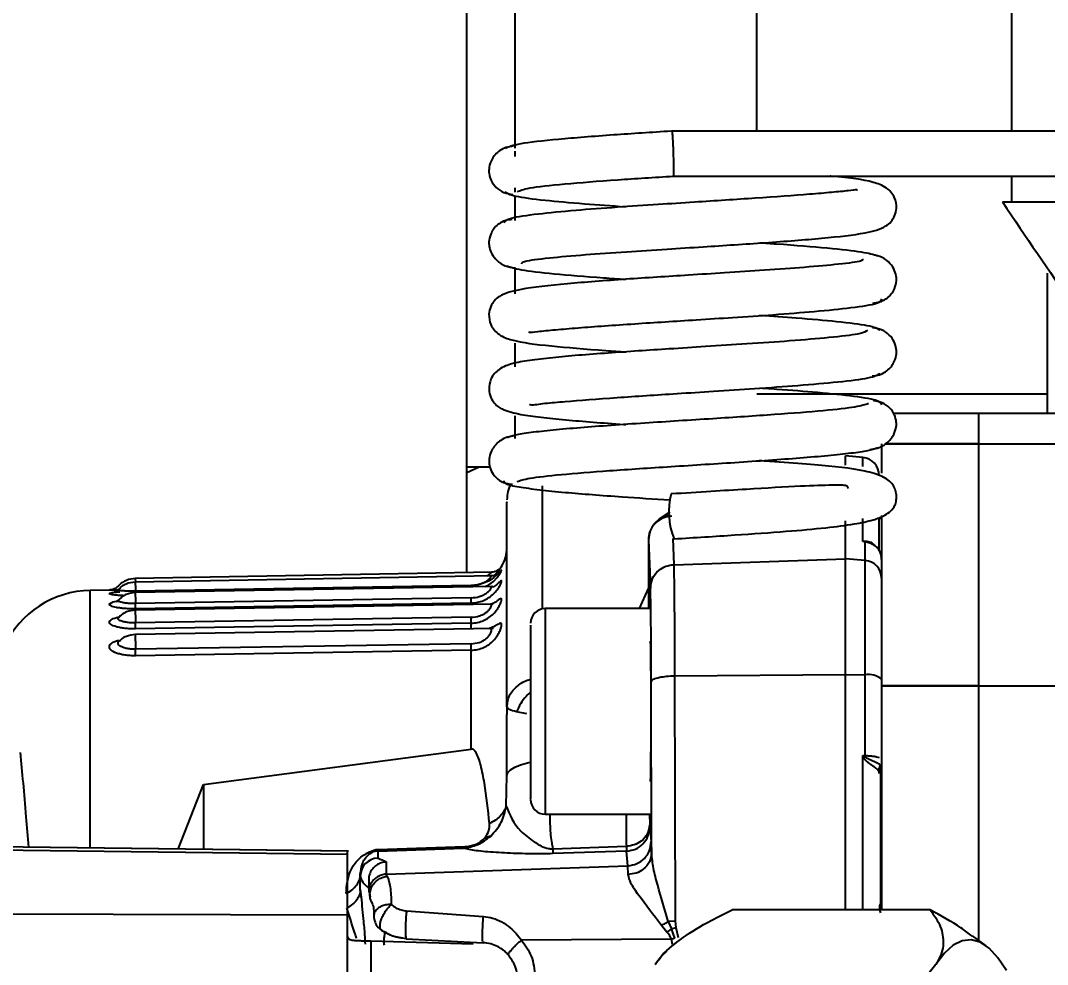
# Model space of a CAD drawing. Header units: millimetres. Extents: x 15 to 415, y 5 to 292.
# Drawn here: x 223.88 to 236.02, y 158.94 to 170.09 of the extents above; entities that cross this region are included whole.
import ezdxf

# ---------------------------------------------------------------- set-up
doc = ezdxf.new("R2010")
doc.units = ezdxf.units.MM
doc.styles.add('SLDTEXTSTYLE0', font='TXT', dxfattribs={"width": 0.75})
doc.dimstyles.new('SLDDIMSTYLE0', dxfattribs={"dimtxt": 3.5, "dimasz": 3.302, "dimexe": 0, "dimexo": 0.0625, "dimgap": 0.875, "dimtad": 1, "dimlfac": 3.5, "dimrnd": 1e-09, "dimzin": 12, "dimdsep": 46, "dimtxsty": 'SLDTEXTSTYLE0', "dimsah": 1, "dimcen": 0.09, "dimadec": 0, "dimazin": 3, "dimtfac": 1, "dimtofl": 0, "dimtmove": 0, "dimatfit": 3, "dimfxl": 0, "dimfrac": 2, "dimtolj": 1, "dimtzin": 12, "dimarcsym": 0})

# ---------------------------------------------------------------- blocks, each defined once
blk = doc.blocks.new('_D_7')
at = {"color": 7, "linetype": 'Continuous', "lineweight": 18}
for p, q in [((211.563, 172.946), (211.563, 106.82)), ((252.057, 125.011), (252.057, 106.82)), ((252.057, 107.82), (211.563, 107.82))]:
    blk.add_line(p, q, dxfattribs=at)
for points in [[(211.563, 107.82), (214.865, 107.312), (214.865, 108.328)], [(252.057, 107.82), (248.755, 108.328), (248.755, 107.312)]]:
    blk.add_solid(points, dxfattribs=at)
at = {"color": 7, "linetype": 'Continuous', "lineweight": 18, "insert": (225.917, 112.331), "char_height": 3.5, "attachment_point": 1, "style": 'SLDTEXTSTYLE0'}
blk.add_mtext('160', dxfattribs=at)

msp = doc.modelspace()

# ---------------------------------------------------------------- linework, layer by layer
at = {"color": 7, "linetype": 'Continuous', "lineweight": 25}
for p, q in [((232.5824, 168.7831), (232.5824, 175.3018)), ((229.1538, 163.5672), (229.1538, 174.2317)), ((229.7253, 168.5816), (229.7253, 174.2317)), ((229.7253, 168.5913), (229.7253, 174.2317)), ((235.5926, 170.8031), (235.5926, 168.7831)), ((239.4906, 168.7831), (231.5782, 168.7831)), ((229.7253, 168.4956), (229.7253, 168.5469)), ((229.7253, 168.4821), (229.7253, 168.5355)), ((231.595, 168.2516), (239.4905, 168.2516)), ((235.5926, 168.2516), (235.5926, 167.9459)), ((229.7253, 168.0613), (229.7253, 168.1132)), ((229.7253, 168.0602), (229.7253, 168.1055)), ((229.7253, 167.7492), (229.7253, 168.0063)), ((229.7253, 167.7264), (229.7253, 167.9997)), ((229.7253, 166.8882), (229.7253, 167.1734)), ((229.7253, 166.8611), (229.7253, 167.1623)), ((236.011, 167.1048), (236.011, 165.6762)), ((229.7253, 165.9978), (229.7253, 166.2766)), ((229.7253, 166.0132), (229.7253, 166.2683)), ((236.011, 165.6762), (232.5824, 165.6762)), ((236.011, 165.6762), (236.011, 165.4459)), ((235.1996, 165.4459), (234.1976, 165.4459)), ((237.3142, 165.4459), (234.1976, 165.4459)), ((235.1996, 165.4459), (235.1996, 165.0888)), ((229.7253, 165.1515), (229.7253, 165.4202)), ((229.7253, 165.1773), (229.7253, 165.4099)), ((234.0567, 165.0888), (234.0567, 164.7415)), ((235.1996, 165.0888), (234.0989, 165.0888)), ((234.0989, 165.0888), (238.4793, 165.0888)), ((235.1996, 165.0888), (235.1996, 162.2317)), ((233.8325, 164.9281), (233.6281, 164.9459)), ((233.6281, 164.8353), (233.6281, 164.9459)), ((229.1538, 164.8191), (229.4286, 164.8191)), ((229.1538, 164.7513), (229.2985, 164.8191)), ((231.5528, 164.2832), (231.4259, 164.1983)), ((234.0281, 163.83), (234.0281, 164.2201)), ((234.0567, 164.2434), (234.0567, 162.2317)), ((233.6281, 163.7307), (233.6281, 164.1781)), ((231.2999, 163.9544), (231.2999, 163.1434)), ((231.2999, 163.9544), (231.3238, 163.3844)), ((233.8325, 163.9338), (233.8466, 163.9383)), ((233.8609, 163.934), (233.8325, 163.9338)), ((233.8611, 163.9314), (233.8325, 163.9338)), ((233.8611, 163.9314), (233.8609, 163.934)), ((233.8611, 163.7109), (233.8611, 163.9314)), ((233.9322, 163.913), (233.8611, 163.9314)), ((231.5995, 163.6618), (233.6281, 163.7307)), ((233.6281, 162.3653), (233.6281, 163.7307)), ((233.8611, 163.7109), (233.6281, 163.7307)), ((233.8611, 162.3605), (233.8611, 163.7109)), ((229.4531, 163.5725), (225.2355, 163.4988)), ((229.4625, 163.5306), (225.2355, 163.457)), ((229.4629, 163.4047), (225.2355, 163.332)), ((229.2063, 163.4166), (225.237, 163.3476)), ((224.9289, 163.362), (224.7036, 163.3581)), ((229.2063, 163.2705), (225.237, 163.2023)), ((229.4651, 163.196), (225.2356, 163.1247)), ((229.207, 163.2086), (225.2378, 163.1403)), ((229.4356, 163.1953), (229.4358, 163.1955)), ((231.3207, 163.1434), (230.0797, 163.1434)), ((229.2063, 163.0404), (225.237, 162.9735)), ((229.4675, 162.906), (225.2358, 162.8366)), ((229.207, 162.9708), (225.2378, 162.9038)), ((225.0432, 162.7577), (225.0443, 162.7581)), ((229.207, 162.6512), (225.2378, 162.5861)), ((229.207, 161.4835), (229.207, 162.6512)), ((231.3373, 160.2576), (231.3334, 162.2811)), ((231.6092, 162.3486), (233.6281, 162.3653)), ((231.6092, 162.3486), (231.6144, 159.4498)), ((233.6281, 159.5837), (233.6281, 162.3653)), ((233.6281, 162.3653), (233.8611, 162.3605)), ((233.8611, 161.4067), (233.8611, 162.3605)), ((235.1996, 162.2317), (234.0567, 162.2317)), ((234.0567, 162.2317), (234.0567, 159.5837)), ((235.1996, 162.2317), (235.1996, 159.2271)), ((229.6281, 161.9868), (229.6281, 161.8917)), ((229.8622, 161.899), (229.7428, 161.9237)), ((229.6281, 161.1719), (229.6281, 161.8917)), ((226.04, 161.0668), (229.207, 161.4835)), ((233.8325, 161.4077), (233.8611, 161.4067)), ((233.8466, 161.3793), (233.8325, 161.4077)), ((233.8609, 161.3928), (233.8466, 161.3793)), ((233.8611, 161.4067), (233.8609, 161.3928)), ((234.0281, 161.1944), (234.0424, 161.2542)), ((234.0392, 161.2951), (234.0424, 161.2542)), ((234.0424, 161.2542), (234.0424, 159.6599)), ((225.743, 160.302), (226.04, 161.0668)), ((226.04, 161.0668), (226.04, 160.2982)), ((229.619, 160.8107), (229.6281, 161.1719)), ((230.0797, 160.7148), (231.3207, 160.7148)), ((231.3149, 160.5915), (231.3158, 160.5633)), ((231.3158, 160.5633), (231.3331, 160.3903)), ((227.7424, 160.276), (222.1644, 160.3484)), ((227.7548, 160.2759), (222.1645, 160.3485)), ((229.4361, 160.4566), (229.3676, 160.4357)), ((231.3331, 160.3903), (231.3373, 160.2576)), ((221.0061, 160.3242), (227.7424, 160.2419)), ((227.7424, 160.2419), (227.7424, 160.276)), ((227.9967, 160.2659), (228.054, 160.289)), ((228.0314, 160.2633), (228.054, 160.289)), ((228.1018, 160.2778), (229.113, 160.3144)), ((228.1027, 160.2991), (228.1018, 160.2778)), ((228.1018, 160.2778), (228.1018, 160.1953)), ((228.1027, 160.2991), (229.1307, 160.3318)), ((229.113, 160.3144), (229.1307, 160.3318)), ((230.1697, 160.3044), (231.0392, 160.3353)), ((230.1697, 160.3044), (230.1697, 160.249)), ((231.0401, 160.2788), (230.1697, 160.249)), ((231.0392, 160.3353), (231.0401, 160.2788)), ((231.0574, 160.1059), (231.0401, 160.2788)), ((228.2017, 160.1514), (228.2017, 160.0065)), ((228.2017, 160.0065), (231.0574, 160.1059)), ((231.0615, 160.0016), (231.0574, 160.1059)), ((227.895, 160.0047), (227.9023, 160.0404)), ((227.895, 160.0047), (227.895, 159.982)), ((227.895, 159.8236), (227.895, 159.982)), ((228.212, 159.9792), (228.2017, 160.0065)), ((227.9949, 159.9394), (227.9949, 159.7926)), ((227.895, 159.8236), (227.9038, 159.7344)), ((227.9037, 159.7354), (227.895, 159.8236)), ((227.9974, 159.8259), (228.0099, 159.7371)), ((234.0424, 159.6599), (234.0342, 159.6395)), ((227.7424, 159.5234), (219.8509, 159.54)), ((227.7424, 157.5174), (227.7424, 159.5234)), ((228.4403, 159.5717), (229.3497, 159.5062)), ((234.6297, 159.5837), (232.2895, 159.5837)), ((231.518, 159.3227), (231.4545, 159.4017)), ((231.6144, 159.4498), (231.5344, 159.4473)), ((231.5344, 159.4473), (231.5711, 159.3598)), ((231.5711, 159.3598), (231.6242, 159.3749)), ((231.6144, 159.4498), (231.6242, 159.3749)), ((228.2761, 159.2755), (228.1498, 159.3387)), ((228.4365, 159.2437), (229.346, 159.196)), ((231.5711, 159.3598), (231.518, 159.3227)), ((231.6136, 159.2486), (231.5711, 159.3598)), ((235.2927, 159.1585), (235.1321, 159.2768)), ((229.2305, 159.1802), (228.0207, 159.2129)), ((231.5727, 159.2375), (229.7991, 159.2273)), ((231.6764, 159.2326), (231.5758, 159.1585))]:
    msp.add_line(p, q, dxfattribs=at)
at = {"color": 8, "linetype": 'Continuous', "lineweight": 25}
for p, q in [((233.8325, 164.8199), (233.8325, 164.9281)), ((230.0492, 163.1407), (230.0492, 164.5921)), ((233.8325, 163.9338), (233.8325, 164.2087)), ((231.5867, 163.9711), (231.5995, 163.6618)), ((225.2355, 163.4988), (225.2362, 163.4571)), ((231.1964, 163.1434), (231.2999, 163.3816)), ((229.207, 163.1916), (229.207, 163.2086)), ((230.0797, 163.1434), (230.0797, 160.7148)), ((229.207, 162.9017), (229.207, 162.9708)), ((234.0567, 162.2317), (236.4853, 162.2317)), ((233.8325, 159.5837), (233.8325, 161.4077)), ((231.3133, 160.7148), (231.3149, 160.5915)), ((234.0424, 159.6599), (234.0567, 159.6074)), ((231.6242, 159.3749), (231.6517, 159.2573)), ((228.4365, 159.2437), (228.2761, 159.2755)), ((228.0207, 159.2129), (228.0207, 157.5174)), ((231.5865, 159.1754), (231.5727, 159.2375))]:
    msp.add_line(p, q, dxfattribs=at)
at = {"color": 7, "linetype": 'Continuous', "lineweight": 25, "flags": 128}
for points in [[(234.0583, 164.1931), (234.0436, 164.2228), (234.0425, 164.2256)], [(229.2063, 162.728), (227.2217, 162.6955), (225.237, 162.6629)], [(231.5758, 159.1585), (231.4825, 159.0729), (231.381, 158.9397)], [(235.5307, 158.8693), (235.4308, 159.0195), (235.3277, 159.1304), (235.2223, 159.201), (235.1156, 159.2307), (235.0087, 159.2191), (234.9026, 159.1663), (234.7984, 159.0729), (234.697, 158.9397)]]:
    msp.add_lwpolyline(points, dxfattribs=at)
at = {"color": 8, "linetype": 'Continuous', "lineweight": 25, "flags": 128}
for points in [[(229.3722, 163.4031), (229.4154, 163.4253), (229.4679, 163.4647), (229.5115, 163.5097), (229.5408, 163.5497), (229.5587, 163.5814), (229.5643, 163.5967), (229.5589, 163.5942), (229.5413, 163.5744), (229.5123, 163.5441), (229.4688, 163.507), (229.4162, 163.4728), (229.3509, 163.4432), (229.2818, 163.4243), (229.207, 163.4167), (229.207, 163.4167)], [(224.7036, 160.3155), (224.7036, 160.707), (224.7036, 161.3608), (224.7036, 161.9301), (224.7036, 162.4095), (224.7036, 162.7945), (224.7036, 163.0817), (224.7036, 163.2684), (224.7036, 163.3528), (224.7036, 163.3581)], [(229.6281, 161.1719), (229.6386, 161.2066), (229.6697, 161.2401), (229.7203, 161.271), (229.7885, 161.2983), (229.8718, 161.321), (229.9022, 161.3273)]]:
    msp.add_lwpolyline(points, dxfattribs=at)
at = {"color": 7, "linetype": 'Continuous', "lineweight": 25}
for centre, radius, start, end in [((233.8139, 164.7146), 0.2143, 360, 85), ((230.0567, 164.4282), 0.4286, 153.82953, 180), ((232.3828, 164.2827), 0.8409, 165.24229, 202.08731), ((229.1996, 163.8652), 0.4286, 328.33226, 360), ((233.846, 163.5007), 0.2107, 0.7409, 85.90286), ((224.7236, 162.2154), 1.1429, 91, 155.12442), ((230.0797, 162.9719), 0.1714, 90, 180), ((233.9036, 162.121), 0.2433, 50.99668, 100.06519), ((230.0797, 160.8862), 0.1714, 180, 270), ((228.1093, 160.0629), 0.215, 91.99036, 111.22452), ((228.1088, 159.9816), 0.2138, 91.88598, 179.89559)]:
    msp.add_arc(centre, radius, start, end, dxfattribs=at)
at = {"color": 8, "linetype": 'Continuous', "lineweight": 25}
for centre, radius, start, end in [((236.2448, 163.5593), 11.0098, 180.53231, 181.10202), ((233.056, 163.3578), 7.8205, 180.18916, 181.13971), ((232.3277, 163.1152), 7.0921, 179.9237, 181.14524), ((232.2194, 162.8012), 6.9837, 179.70968, 181.13461)]:
    msp.add_arc(centre, radius, start, end, dxfattribs=at)
at = {"color": 7, "linetype": 'Continuous', "lineweight": 25}
for points, knots in [([(231.5712, 168.7825), (231.3383, 168.7674), (230.8409, 168.7353), (230.2051, 168.6851), (229.7307, 168.632), (229.6516, 168.5959), (229.6119, 168.5778)], [0, 0, 0, 0, 0.2256802, 0.4819244, 0.7399552, 1, 1, 1, 1]), ([(231.5768, 168.7759), (231.5768, 168.7762), (231.5769, 168.778), (231.5771, 168.7793), (231.5772, 168.7804)], [0, 0, 0, 0, 0.1366759, 1, 1, 1, 1]), ([(231.5782, 168.7794), (231.5786, 168.7799), (231.5798, 168.7812), (231.5826, 168.75), (231.5861, 168.6928), (231.5898, 168.6151), (231.5931, 168.5264), (231.5957, 168.436), (231.5972, 168.3546), (231.5976, 168.2917), (231.5969, 168.2664), (231.5964, 168.2591), (231.5964, 168.2588)], [0, 0, 0, 0, 0.0673537, 0.1840079, 0.2986758, 0.413072, 0.5279142, 0.6437387, 0.7606526, 0.8781109, 0.9955504, 1, 1, 1, 1]), ([(229.7022, 168.6048), (229.6731, 168.6011), (229.6162, 168.5939), (229.5432, 168.5558), (229.4881, 168.5075), (229.4406, 168.4408), (229.4147, 168.3604), (229.4138, 168.2816), (229.4382, 168.1954), (229.4971, 168.1136), (229.588, 168.0508), (229.6617, 168.0409), (229.698, 168.036)], [0, 0, 0, 0, 0.0885233, 0.1727943, 0.2510138, 0.3225652, 0.4466877, 0.5536015, 0.6620119, 0.7748744, 0.8894095, 1, 1, 1, 1]), ([(229.7514, 168.0658), (229.7825, 168.0812), (229.8448, 168.1122), (230.2837, 168.1597), (230.8875, 168.2061), (231.3693, 168.237), (231.5948, 168.2514)], [0, 0, 0, 0, 0.2552119, 0.5123808, 0.7717872, 1, 1, 1, 1]), ([(229.8031, 167.2152), (229.8047, 167.2255), (229.8082, 167.248), (230.0966, 167.2845), (230.5232, 167.322), (231.0138, 167.3568), (231.4943, 167.3882), (232.0542, 167.4237), (232.7048, 167.4653), (233.3922, 167.5184), (233.854, 167.5711), (234.063, 167.6277), (234.1594, 167.6971), (234.2157, 167.7827), (234.2399, 167.8814), (234.2109, 168.0246), (234.1002, 168.1327), (233.8827, 168.2053), (233.7002, 168.2306), (233.4508, 168.2513), (233.4473, 168.2516)], [0, 0, 0, 0, 0.0675623, 0.1480844, 0.2213956, 0.2871893, 0.3452051, 0.3952142, 0.4823944, 0.574383, 0.6717363, 0.7444462, 0.7660847, 0.7799083, 0.7962325, 0.8174925, 0.8497373, 0.8935667, 0.9984981, 1, 1, 1, 1]), ([(231.5947, 168.2543), (231.5953, 168.2535), (231.5959, 168.2527), (231.5964, 168.2586), (231.5964, 168.2588)], [0, 0, 0, 0, 0.955852, 1, 1, 1, 1]), ([(233.7684, 168.0812), (233.7668, 168.0838), (233.7615, 168.0925), (233.6638, 168.0776), (233.4775, 168.0593), (233.1348, 168.0299), (232.5907, 167.9907), (231.9461, 167.9494), (231.3906, 167.9141), (230.9068, 167.8818), (230.4081, 167.8443), (229.96, 167.8008), (229.6286, 167.7519), (229.6041, 167.7162), (229.5917, 167.698)], [0, 0, 0, 0, 0.0240867, 0.0783922, 0.1419077, 0.2042653, 0.3236391, 0.4382599, 0.5056886, 0.5837905, 0.6727823, 0.7729714, 0.8846471, 1, 1, 1, 1]), ([(229.6021, 168.0689), (229.6268, 168.0508), (229.6738, 168.0163), (230.0414, 167.9686), (230.5011, 167.9269), (230.8632, 167.9013), (231.0301, 167.8895)], [0, 0, 0, 0, 0.2926896, 0.5578645, 0.7962004, 1, 1, 1, 1]), ([(235.4852, 167.9459), (235.7588, 167.5399), (236.2887, 166.7536), (236.911, 165.9276), (237.2625, 165.5132), (237.3174, 165.4485)], [0, 0, 0, 0, 0.4739847, 0.9179015, 1, 1, 1, 1]), ([(235.4852, 167.9459), (235.5034, 167.9459), (235.5396, 167.9459), (235.8283, 167.9459), (236.2772, 167.9459), (236.8859, 167.9459), (237.6264, 167.9459), (238.4721, 167.9459), (239.2771, 167.9459), (239.7974, 167.9459), (240.0003, 167.9459)], [0, 0, 0, 0, 0.1309099, 0.2618139, 0.3927254, 0.5236333, 0.654542, 0.7854502, 0.9163584, 1, 1, 1, 1]), ([(229.687, 167.7394), (229.659, 167.736), (229.6044, 167.7295), (229.5342, 167.6922), (229.4814, 167.6445), (229.4363, 167.5779), (229.4128, 167.4961), (229.4156, 167.4173), (229.4437, 167.3311), (229.5077, 167.2486), (229.6059, 167.1847), (229.6848, 167.1736), (229.7242, 167.168)], [0, 0, 0, 0, 0.07952225, 0.15526641, 0.22560289, 0.29016572, 0.40414609, 0.5080057, 0.62032495, 0.74262837, 0.87113967, 1, 1, 1, 1]), ([(234.0083, 167.3075), (233.9595, 167.3226), (233.8598, 167.3534), (233.4294, 167.4002), (232.9898, 167.4362), (232.6816, 167.4565), (232.6154, 167.4609)], [0, 0, 0, 0, 0.2921306, 0.5966402, 0.9132624, 1, 1, 1, 1]), ([(233.8264, 167.2727), (233.8306, 167.2645), (233.8406, 167.245), (233.5818, 167.2117), (233.1769, 167.1754), (232.6993, 167.1411), (232.2254, 167.11), (231.6668, 167.0745), (231.0061, 167.0326), (230.2921, 166.9784), (229.8021, 166.9241), (229.5839, 166.8647), (229.487, 166.7955), (229.4305, 166.7086), (229.4072, 166.6096), (229.4354, 166.4709), (229.5466, 166.3607), (229.7518, 166.2894), (230.0996, 166.2494), (230.615, 166.2031), (230.9535, 166.1808), (231.0325, 166.1756)], [0, 0, 0, 0, 0.0526654, 0.124524, 0.1900554, 0.2489671, 0.3009677, 0.3458555, 0.4243925, 0.5085569, 0.599041, 0.6668864, 0.6868106, 0.6991107, 0.7137422, 0.73297, 0.7613887, 0.7992042, 0.8898473, 0.9743172, 1, 1, 1, 1]), ([(233.9515, 166.7517), (233.9799, 166.7546), (234.0353, 166.7605), (234.1069, 166.797), (234.1611, 166.8443), (234.2083, 166.9109), (234.2335, 166.9931), (234.2318, 167.0714), (234.2045, 167.1587), (234.1401, 167.243), (234.0401, 167.3093), (233.9588, 167.3221), (233.9182, 167.3285)], [0, 0, 0, 0, 0.0768776, 0.1504813, 0.2193483, 0.2831831, 0.3978346, 0.5042409, 0.6185526, 0.741931, 0.8708578, 1, 1, 1, 1]), ([(229.6303, 167.1909), (229.6719, 167.1758), (229.7569, 167.1448), (230.1683, 167.098), (230.6157, 167.0604), (230.9442, 167.0386), (231.032, 167.0328)], [0, 0, 0, 0, 0.2840572, 0.580088, 0.8878404, 1, 1, 1, 1]), ([(229.8828, 166.415), (229.8844, 166.4122), (229.8898, 166.4028), (229.9908, 166.4178), (230.1874, 166.4363), (230.5455, 166.4665), (231.1094, 166.5064), (231.7646, 166.5482), (232.3209, 166.5836), (232.8018, 166.6162), (233.2947, 166.6543), (233.7315, 166.699), (234.0441, 166.7488), (234.0551, 166.7854), (234.0605, 166.8035)], [0, 0, 0, 0, 0.0237352, 0.0794018, 0.1449966, 0.2091047, 0.3305538, 0.4452904, 0.5124521, 0.5903107, 0.6791641, 0.7793232, 0.8911634, 1, 1, 1, 1]), ([(234.0405, 166.4308), (234.0078, 166.4486), (233.9455, 166.4826), (233.5611, 166.5298), (233.1074, 166.5697), (232.7626, 166.5937), (232.6144, 166.604)], [0, 0, 0, 0, 0.299665, 0.5713858, 0.8157981, 1, 1, 1, 1]), ([(233.8906, 166.4302), (233.8696, 166.4155), (233.8292, 166.387), (233.4704, 166.3448), (233.0031, 166.3056), (232.4901, 166.2701), (231.9993, 166.2385), (231.5635, 166.2109), (231.1759, 166.1857), (230.6874, 166.1522), (230.2372, 166.1161), (229.8827, 166.0727), (229.6969, 166.042), (229.5463, 165.9892), (229.4358, 165.8808), (229.4073, 165.7387), (229.4315, 165.6396), (229.5037, 165.5309), (229.5987, 165.4853), (229.7711, 165.4363), (230.0178, 165.4037), (230.4039, 165.3634), (230.7622, 165.3359), (231.0264, 165.3182), (231.0348, 165.3177)], [0, 0, 0, 0, 0.0777414, 0.150144, 0.2158702, 0.2747566, 0.3266069, 0.371293, 0.4101693, 0.4499022, 0.5345221, 0.5799797, 0.6265189, 0.6648555, 0.6933398, 0.7123582, 0.726956, 0.7393173, 0.77204, 0.8251215, 0.870014, 0.9141601, 0.9972702, 1, 1, 1, 1]), ([(233.9456, 165.8913), (233.9744, 165.8944), (234.0305, 165.9005), (234.1031, 165.9371), (234.1582, 165.9844), (234.2058, 166.0502), (234.2324, 166.1304), (234.2337, 166.2092), (234.21, 166.2957), (234.1516, 166.3785), (234.0605, 166.443), (233.9861, 166.4543), (233.9494, 166.4599)], [0, 0, 0, 0, 0.0864855, 0.1688224, 0.2452265, 0.3151257, 0.4366806, 0.5425683, 0.6518226, 0.7670202, 0.8850252, 1, 1, 1, 1]), ([(229.8958, 165.5586), (229.899, 165.5544), (229.9086, 165.5421), (230.0727, 165.5699), (230.3723, 165.5939), (230.8974, 165.6354), (231.5346, 165.6764), (232.0925, 165.7118), (232.5843, 165.7438), (233.1001, 165.7805), (233.5766, 165.8224), (233.9541, 165.8697), (234.0105, 165.9036), (234.0401, 165.9214)], [0, 0, 0, 0, 0.0352535, 0.102757, 0.1689091, 0.2945486, 0.4135885, 0.4832648, 0.5639047, 0.6556947, 0.7588175, 0.8734982, 1, 1, 1, 1]), ([(234.0594, 165.55), (234.0512, 165.5681), (234.0348, 165.6044), (233.7176, 165.6539), (233.2738, 165.6981), (232.8897, 165.7282), (232.6611, 165.7436), (232.6152, 165.7467)], [0, 0, 0, 0, 0.2558095, 0.5131805, 0.7438562, 0.9485772, 1, 1, 1, 1]), ([(233.901, 165.5644), (233.861, 165.5508), (233.7788, 165.5229), (233.3844, 165.4795), (232.8011, 165.4334), (232.0537, 165.3846), (231.2326, 165.333), (230.5889, 165.2879), (230.1615, 165.2506), (229.8992, 165.2215), (229.7065, 165.1916), (229.6568, 165.1714), (229.6316, 165.1612)], [0, 0, 0, 0, 0.10432612, 0.21431467, 0.33009062, 0.45172622, 0.57929521, 0.7128716, 0.78230791, 0.85330249, 0.92586816, 1, 1, 1, 1]), ([(233.9155, 165.0228), (233.9465, 165.0264), (234.0071, 165.0334), (234.1075, 165.082), (234.1901, 165.1661), (234.2283, 165.2669), (234.234, 165.345), (234.2133, 165.4323), (234.1571, 165.5159), (234.0687, 165.5805), (233.9956, 165.5914), (233.96, 165.5966)], [0, 0, 0, 0, 0.0923304, 0.1804676, 0.3375261, 0.4690419, 0.5804609, 0.6878379, 0.7948995, 0.9003681, 1, 1, 1, 1]), ([(229.7214, 165.1833), (229.6909, 165.1793), (229.6312, 165.1715), (229.533, 165.1218), (229.4532, 165.0367), (229.4177, 164.9355), (229.414, 164.8574), (229.4366, 164.7705), (229.4942, 164.6881), (229.5837, 164.6251), (229.6569, 164.6155), (229.6926, 164.6108)], [0, 0, 0, 0, 0.0917737, 0.1793095, 0.3350224, 0.4652505, 0.5758043, 0.6833085, 0.791379, 0.8984505, 1, 1, 1, 1]), ([(229.7484, 164.6432), (229.7862, 164.6566), (229.8639, 164.6842), (230.2514, 164.7274), (230.8301, 164.7734), (231.5749, 164.8221), (232.3954, 164.8736), (233.0416, 164.9186), (233.4707, 164.9557), (233.7364, 164.9847), (233.9313, 165.0144), (233.9836, 165.0345), (234.01, 165.0446)], [0, 0, 0, 0, 0.1042663, 0.2142508, 0.3300594, 0.4517244, 0.5793189, 0.7129336, 0.7823654, 0.8533515, 0.9258946, 1, 1, 1, 1]), ([(231.6036, 163.9665), (231.8456, 163.9818), (232.3045, 164.0109), (232.9201, 164.0535), (233.3918, 164.095), (233.7262, 164.1381), (233.95, 164.1856), (234.1137, 164.2457), (234.2, 164.3226), (234.2305, 164.4098), (234.2334, 164.4894), (234.2173, 164.5561), (234.1696, 164.6411), (234.067, 164.7093), (233.7943, 164.793), (233.3777, 164.833), (232.9327, 164.8684), (232.69, 164.8846), (232.6094, 164.8899)], [0, 0, 0, 0, 0.1103813, 0.2092319, 0.2964359, 0.3719956, 0.4356907, 0.4870565, 0.553822, 0.5736461, 0.5859682, 0.6004894, 0.6210916, 0.680212, 0.7474945, 0.8843197, 0.9615898, 1, 1, 1, 1]), ([(229.5892, 164.654), (229.5907, 164.642), (229.5939, 164.617), (229.7515, 164.5813), (229.996, 164.5473), (230.3858, 164.5081), (230.9122, 164.4679), (231.3644, 164.4387), (231.5545, 164.4264)], [0, 0, 0, 0, 0.146973, 0.3046149, 0.4512653, 0.587115, 0.8263818, 1, 1, 1, 1]), ([(233.6657, 164.5619), (233.6607, 164.5725), (233.6444, 164.607), (233.4637, 164.5998), (233.0935, 164.5903), (232.5671, 164.558), (232.0298, 164.526), (231.727, 164.5068), (231.5696, 164.4969)], [0, 0, 0, 0, 0.0709267, 0.2313057, 0.4378451, 0.6930109, 0.8403809, 1, 1, 1, 1]), ([(229.6281, 161.9868), (229.6281, 162.2994), (229.6281, 162.9338), (229.6281, 163.647), (229.6281, 164.15), (229.6281, 164.4113), (229.6281, 164.4014), (229.6281, 164.3977)], [0, 0, 0, 0, 0.2100075, 0.4263028, 0.6470028, 0.869973, 1, 1, 1, 1]), ([(231.5757, 164.2357), (231.5393, 164.2303), (231.4665, 164.2196), (231.3758, 164.1541), (231.3124, 164.0625), (231.3041, 163.9904), (231.2999, 163.9544)], [0, 0, 0, 0, 0.2499931, 0.5, 0.7500069, 1, 1, 1, 1]), ([(231.4376, 164.2062), (231.4164, 164.19), (231.3829, 164.1644), (231.3432, 164.1118), (231.3091, 164.0462), (231.3035, 163.9896), (231.3002, 163.9563)], [0, 0, 0, 0, 0.279663, 0.4408045, 0.6708103, 1, 1, 1, 1]), ([(233.8466, 163.9383), (233.8492, 163.9374), (233.854, 163.9357), (233.8587, 163.9346), (233.8609, 163.934)], [0, 0, 0, 0, 0.5599892, 1, 1, 1, 1]), ([(233.8609, 163.934), (233.8647, 163.9341), (233.8737, 163.9342), (233.8951, 163.9312), (233.9118, 163.9254), (233.9226, 163.9216)], [0, 0, 0, 0, 0.2087228, 0.4877362, 1, 1, 1, 1]), ([(233.8969, 163.9358), (233.9174, 163.9298), (233.9419, 163.9226), (233.9599, 163.9023), (233.9628, 163.899)], [0, 0, 0, 0, 0.8339907, 1, 1, 1, 1]), ([(233.9226, 163.9216), (233.936, 163.9148), (233.9632, 163.9009), (233.99, 163.879), (233.9992, 163.8633), (234.0004, 163.8612)], [0, 0, 0, 0, 0.4588624, 0.9301436, 1, 1, 1, 1]), ([(229.5643, 163.6401), (229.5573, 163.6305), (229.5433, 163.6111), (229.5141, 163.5899), (229.4809, 163.5755), (229.4571, 163.5734), (229.4452, 163.5723)], [0, 0, 0, 0, 0.2499994, 0.5, 0.7500006, 1, 1, 1, 1]), ([(231.3238, 163.3844), (231.329, 163.4242), (231.3395, 163.5037), (231.4128, 163.5937), (231.5034, 163.6491), (231.5675, 163.6576), (231.5995, 163.6618)], [0, 0, 0, 0, 0.2796254, 0.55928, 0.7796395, 1, 1, 1, 1]), ([(231.5995, 163.6618), (231.6008, 163.6018), (231.6032, 163.4866), (231.6061, 163.1477), (231.6081, 162.7647), (231.6088, 162.4825), (231.6092, 162.3486)], [0, 0, 0, 0, 0.28465495, 0.54623837, 0.78470136, 1, 1, 1, 1]), ([(225.2355, 163.4988), (225.1994, 163.4942), (225.1459, 163.4873), (225.0775, 163.4514), (225.0492, 163.4227), (225.0332, 163.4065)], [0, 0, 0, 0, 0.47356762, 0.70226876, 1, 1, 1, 1]), ([(229.4706, 163.5267), (229.4707, 163.5268), (229.4721, 163.5299), (229.4642, 163.5304), (229.4507, 163.5303), (229.4442, 163.5302)], [0, 0, 0, 0, 0.01093184, 0.52015992, 1, 1, 1, 1]), ([(225.0316, 163.4081), (225.0246, 163.4014), (225.0108, 163.388), (224.9853, 163.3737), (224.9578, 163.3642), (224.9386, 163.3627), (224.9289, 163.362)], [0, 0, 0, 0, 0.2499992, 0.4999986, 0.7499991, 1, 1, 1, 1]), ([(225.2357, 163.4571), (225.1982, 163.452), (225.1422, 163.4445), (225.0742, 163.4075), (225.0479, 163.3791), (225.0343, 163.3643)], [0, 0, 0, 0, 0.4930731, 0.7371415, 1, 1, 1, 1]), ([(231.3334, 162.2811), (231.333, 162.4115), (231.3323, 162.6724), (231.3301, 162.9991), (231.3272, 163.2559), (231.3249, 163.3416), (231.3238, 163.3844)], [0, 0, 0, 0, 0.25000016, 0.50000064, 0.75000462, 1, 1, 1, 1]), ([(225.0323, 163.3671), (225.025, 163.3601), (225.0127, 163.3484), (224.9953, 163.3387), (224.9862, 163.3348), (224.9826, 163.3335), (224.9829, 163.3335), (224.9831, 163.3335)], [0, 0, 0, 0, 0.3336726, 0.5635786, 0.7205415, 0.8949479, 1, 1, 1, 1]), ([(225.2359, 163.332), (225.1994, 163.3272), (225.1434, 163.3198), (225.0758, 163.2839), (225.0497, 163.2553), (225.0368, 163.2413)], [0, 0, 0, 0, 0.4862443, 0.7480711, 1, 1, 1, 1]), ([(229.207, 163.2086), (229.207, 163.211), (229.207, 163.2158), (229.2068, 163.2298), (229.2066, 163.2477), (229.2064, 163.2629), (229.2063, 163.2705)], [0, 0, 0, 0, 0.2499999, 0.5, 0.7500001, 1, 1, 1, 1]), ([(225.0344, 163.2442), (225.0263, 163.2371), (225.015, 163.2271), (225.0078, 163.2236), (225.0079, 163.2235), (225.0079, 163.2235)], [0, 0, 0, 0, 0.6413084, 0.8952619, 1, 1, 1, 1]), ([(225.2378, 163.1403), (225.2378, 163.1427), (225.2378, 163.1476), (225.2376, 163.1615), (225.2374, 163.1795), (225.2372, 163.1947), (225.237, 163.2023)], [0, 0, 0, 0, 0.2499998, 0.4999999, 0.7500001, 1, 1, 1, 1]), ([(225.0381, 163.0407), (225.0334, 163.0366), (225.0272, 163.0313), (225.0285, 163.0317), (225.0289, 163.0319)], [0, 0, 0, 0, 0.7518735, 1, 1, 1, 1]), ([(225.237, 162.9735), (225.2176, 162.9736), (225.1783, 162.9739), (225.1252, 162.9802), (225.0808, 162.9902), (225.0496, 163.0026), (225.0326, 163.0164), (225.0297, 163.0287), (225.0347, 163.0375), (225.0439, 163.0464), (225.0556, 163.0519), (225.0645, 163.056)], [0, 0, 0, 0, 0.1307956, 0.2645631, 0.3886935, 0.5222454, 0.6425616, 0.7585883, 0.8358657, 0.8763094, 1, 1, 1, 1]), ([(225.236, 163.1247), (225.2006, 163.12), (225.144, 163.1126), (225.0772, 163.078), (225.0518, 163.0497), (225.0407, 163.0373)], [0, 0, 0, 0, 0.4834658, 0.7742471, 1, 1, 1, 1]), ([(229.207, 162.9708), (229.207, 162.974), (229.207, 162.9804), (229.2068, 162.9964), (229.2066, 163.0162), (229.2064, 163.0323), (229.2063, 163.0404)], [0, 0, 0, 0, 0.2499999, 0.5, 0.7500001, 1, 1, 1, 1]), ([(225.2378, 162.9038), (225.2378, 162.907), (225.2378, 162.9134), (225.2376, 162.9295), (225.2374, 162.9493), (225.2372, 162.9654), (225.237, 162.9735)], [0, 0, 0, 0, 0.2499998, 0.4999999, 0.7500001, 1, 1, 1, 1]), ([(229.9083, 162.9486), (229.9083, 162.9074), (229.9083, 162.8439), (229.9083, 162.6657), (229.9083, 162.499), (229.9083, 162.3072), (229.9083, 162.0433), (229.9083, 161.7043), (229.9083, 161.3922), (229.9083, 161.1815), (229.9083, 161.0461), (229.9083, 160.9517), (229.9083, 160.8891), (229.9083, 160.8997), (229.9083, 160.9044)], [0, 0, 0, 0, 0.1283812, 0.1974911, 0.2680675, 0.338644, 0.4077538, 0.536135, 0.6645163, 0.7336261, 0.8042026, 0.874779, 0.9438889, 1, 1, 1, 1]), ([(225.237, 162.6629), (225.2176, 162.6632), (225.1782, 162.6638), (225.1252, 162.6722), (225.0809, 162.6854), (225.0509, 162.7011), (225.0332, 162.7193), (225.0294, 162.7353), (225.0347, 162.7478), (225.044, 162.7596), (225.0556, 162.7668), (225.0645, 162.7723)], [0, 0, 0, 0, 0.1309125, 0.2645655, 0.3887236, 0.5223196, 0.626888, 0.7586228, 0.8365233, 0.8764914, 1, 1, 1, 1]), ([(225.2361, 162.8366), (225.2005, 162.8317), (225.1407, 162.8236), (225.0758, 162.79), (225.0534, 162.7635), (225.0468, 162.7556)], [0, 0, 0, 0, 0.5086083, 0.8550989, 1, 1, 1, 1]), ([(225.2378, 162.5861), (225.2378, 162.5901), (225.2378, 162.598), (225.2376, 162.616), (225.2374, 162.6375), (225.2372, 162.6544), (225.237, 162.6629)], [0, 0, 0, 0, 0.2499999, 0.5, 0.7500001, 1, 1, 1, 1]), ([(229.207, 162.6512), (229.207, 162.6552), (229.207, 162.6631), (229.2068, 162.6811), (229.2066, 162.7026), (229.2064, 162.7195), (229.2063, 162.728)], [0, 0, 0, 0, 0.2499999, 0.5, 0.7500001, 1, 1, 1, 1]), ([(231.3207, 162.7565), (231.3216, 162.744), (231.3235, 162.7191), (231.3259, 162.5276), (231.3275, 162.254), (231.3281, 161.9288), (231.3275, 161.6036), (231.3259, 161.3302), (231.3235, 161.139), (231.3216, 161.1141), (231.3207, 161.1017)], [0, 0, 0, 0, 0.1251787, 0.2501626, 0.3751351, 0.500097, 0.6250799, 0.7500571, 0.8750188, 1, 1, 1, 1]), ([(231.3334, 162.2811), (231.3389, 162.2908), (231.3498, 162.31), (231.4231, 162.3319), (231.5134, 162.3454), (231.5772, 162.3476), (231.6092, 162.3486)], [0, 0, 0, 0, 0.2796287, 0.5592859, 0.7796425, 1, 1, 1, 1]), ([(229.7428, 161.9237), (229.7096, 161.9326), (229.6434, 161.9503), (229.6332, 161.9747), (229.6281, 161.9868)], [0, 0, 0, 0, 0.5001534, 1, 1, 1, 1]), ([(223.9769, 160.325), (223.9669, 160.4465), (223.9314, 160.8815), (223.9009, 161.2073), (223.879, 161.4421)], [0, 0, 0, 0, 0.279415, 1, 1, 1, 1]), ([(229.4209, 160.6035), (229.404, 160.7657), (229.3789, 161.0065), (229.3248, 161.2763), (229.2861, 161.4057), (229.2474, 161.4664), (229.229, 161.479), (229.2219, 161.4822), (229.2156, 161.4836), (229.2106, 161.4838), (229.2082, 161.4836), (229.207, 161.4835)], [0, 0, 0, 0, 0.5060927, 0.7516457, 0.9310689, 0.9769797, 0.9843482, 0.9903514, 0.9953566, 0.9976795, 1, 1, 1, 1]), ([(233.8609, 161.3928), (233.8561, 161.3953), (233.8467, 161.4003), (233.8373, 161.4052), (233.8325, 161.4077)], [0, 0, 0, 0, 0.5000152, 1, 1, 1, 1]), ([(234.0249, 161.2215), (234.0179, 161.2301), (234.0042, 161.2471), (233.9554, 161.2815), (233.906, 161.316), (233.8666, 161.3484), (233.8527, 161.3698), (233.8466, 161.3793)], [0, 0, 0, 0, 0.2533658, 0.498677, 0.7475271, 0.8874379, 1, 1, 1, 1]), ([(233.8609, 161.3928), (233.8663, 161.3884), (233.8893, 161.3703), (233.9306, 161.3555), (233.973, 161.3371), (233.9924, 161.3275), (234.0026, 161.3224)], [0, 0, 0, 0, 0.1156676, 0.4856095, 0.7301742, 1, 1, 1, 1]), ([(234.0026, 161.3224), (234.0111, 161.3175), (234.0281, 161.3076), (234.0355, 161.2993), (234.0392, 161.2951)], [0, 0, 0, 0, 0.5007562, 1, 1, 1, 1]), ([(234.0249, 161.2215), (234.0258, 161.2355), (234.0273, 161.2605), (234.0356, 161.2846), (234.0392, 161.2951)], [0, 0, 0, 0, 0.5598391, 1, 1, 1, 1]), ([(234.0281, 161.1944), (234.0281, 161.2007), (234.0279, 161.2126), (234.0259, 161.2186), (234.0249, 161.2215)], [0, 0, 0, 0, 0.5326297, 1, 1, 1, 1]), ([(229.4361, 160.4566), (229.4828, 160.508), (229.5747, 160.6094), (229.6044, 160.7443), (229.619, 160.8107)], [0, 0, 0, 0, 0.5075326, 1, 1, 1, 1]), ([(229.619, 160.8107), (229.6608, 160.7088), (229.7231, 160.5568), (229.9318, 160.3978), (230.0403, 160.3283), (230.1256, 160.3082), (230.1502, 160.305), (230.1633, 160.3046), (230.1697, 160.3044)], [0, 0, 0, 0, 0.5099469, 0.7605845, 0.9434413, 0.9723836, 0.986369, 1, 1, 1, 1]), ([(229.3676, 160.4357), (229.3863, 160.4636), (229.4226, 160.518), (229.4215, 160.5755), (229.4209, 160.6035)], [0, 0, 0, 0, 0.5125269, 1, 1, 1, 1]), ([(231.3149, 160.5915), (231.3096, 160.5548), (231.2991, 160.4814), (231.2257, 160.3984), (231.1352, 160.3472), (231.0712, 160.3393), (231.0392, 160.3353)], [0, 0, 0, 0, 0.2796264, 0.5592816, 0.7796403, 1, 1, 1, 1]), ([(229.113, 160.3144), (229.1708, 160.3239), (229.2874, 160.343), (229.3863, 160.4185), (229.4361, 160.4566)], [0, 0, 0, 0, 0.4958655, 1, 1, 1, 1]), ([(229.1307, 160.3318), (229.1518, 160.3336), (229.1946, 160.3372), (229.2588, 160.3579), (229.3211, 160.3897), (229.352, 160.4203), (229.3676, 160.4357)], [0, 0, 0, 0, 0.2164795, 0.4395403, 0.7168539, 1, 1, 1, 1]), ([(227.7272, 159.7768), (227.7345, 159.8732), (227.7453, 160.0165), (227.8494, 160.1613), (227.9265, 160.2294), (227.974, 160.2541), (227.9967, 160.2659)], [0, 0, 0, 0, 0.5184619, 0.7708306, 0.8903804, 1, 1, 1, 1]), ([(228.0314, 160.2633), (228.0253, 160.2627), (228.0144, 160.2616), (228.0021, 160.2646), (227.9967, 160.2659)], [0, 0, 0, 0, 0.5599506, 1, 1, 1, 1]), ([(228.054, 160.289), (228.062, 160.2918), (228.0774, 160.2971), (228.0944, 160.2985), (228.1027, 160.2991)], [0, 0, 0, 0, 0.5159579, 1, 1, 1, 1]), ([(230.1697, 160.249), (230.1284, 160.248), (229.986, 160.2443), (229.7494, 160.249), (229.4836, 160.2613), (229.244, 160.2829), (229.1577, 160.3036), (229.113, 160.3144)], [0, 0, 0, 0, 0.0746091, 0.2572281, 0.4857368, 0.7334373, 1, 1, 1, 1]), ([(231.3373, 160.2576), (231.332, 160.2209), (231.3214, 160.1476), (231.248, 160.0646), (231.1575, 160.0135), (231.0935, 160.0056), (231.0615, 160.0016)], [0, 0, 0, 0, 0.2796264, 0.5592816, 0.7796403, 1, 1, 1, 1]), ([(231.5344, 159.4473), (231.4913, 159.5921), (231.4267, 159.8092), (231.3545, 160.0789), (231.343, 160.1981), (231.3373, 160.2576)], [0, 0, 0, 0, 0.5011975, 0.7513028, 1, 1, 1, 1]), ([(228.1018, 160.1953), (228.1197, 160.1881), (228.1555, 160.1736), (228.1863, 160.1588), (228.2017, 160.1514)], [0, 0, 0, 0, 0.4992618, 1, 1, 1, 1]), ([(227.8836, 159.9391), (227.8837, 159.9392), (227.8948, 159.9599), (227.8949, 159.9824), (227.895, 160.0047)], [0, 0, 0, 0, 0.0058261, 1, 1, 1, 1]), ([(228.212, 159.9792), (228.2258, 159.9451), (228.2534, 159.8772), (228.2585, 159.7251), (228.2611, 159.6493)], [0, 0, 0, 0, 0.501245, 1, 1, 1, 1]), ([(231.4545, 159.4017), (231.3598, 159.5237), (231.2195, 159.7045), (231.0859, 159.8985), (231.0691, 159.9695), (231.0615, 160.0016)], [0, 0, 0, 0, 0.5318613, 0.7882053, 1, 1, 1, 1]), ([(227.895, 159.8236), (227.8949, 159.8026), (227.8948, 159.7813), (227.8844, 159.7617), (227.8843, 159.7615)], [0, 0, 0, 0, 0.9941696, 1, 1, 1, 1]), ([(228.026, 159.6807), (228.0351, 159.6635), (228.0533, 159.6293), (228.054, 159.5565), (228.0543, 159.5203)], [0, 0, 0, 0, 0.5026002, 1, 1, 1, 1]), ([(228.2611, 159.6493), (228.2392, 159.6479), (228.1982, 159.6451), (228.1471, 159.6287), (228.1105, 159.6094), (228.0826, 159.5865), (228.0586, 159.5556), (228.0559, 159.5297), (228.0544, 159.5146)], [0, 0, 0, 0, 0.1958686, 0.3656876, 0.5093848, 0.6268993, 0.7829071, 1, 1, 1, 1]), ([(228.1498, 159.3387), (228.1439, 159.3444), (228.1322, 159.3556), (228.1263, 159.386), (228.1288, 159.4236), (228.1408, 159.4686), (228.1617, 159.5173), (228.1894, 159.5648), (228.2226, 159.6105), (228.2475, 159.6356), (228.2611, 159.6493)], [0, 0, 0, 0, 0.1275141, 0.2499018, 0.3682267, 0.4909662, 0.6248689, 0.7447498, 0.8608326, 1, 1, 1, 1]), ([(228.2611, 159.6493), (228.2786, 159.6357), (228.3123, 159.6094), (228.3741, 159.5812), (228.4185, 159.5748), (228.4403, 159.5717)], [0, 0, 0, 0, 0.354937, 0.6840736, 1, 1, 1, 1]), ([(234.0459, 159.548), (234.0413, 159.5639), (234.0323, 159.5951), (234.0336, 159.6249), (234.0342, 159.6395)], [0, 0, 0, 0, 0.5088375, 1, 1, 1, 1]), ([(227.8511, 159.2465), (227.843, 159.2713), (227.8033, 159.3939), (227.7663, 159.512), (227.7367, 159.6061)], [0, 0, 0, 0, 0.2024088, 1, 1, 1, 1]), ([(228.0543, 159.5146), (228.0573, 159.4894), (228.0632, 159.4399), (228.0992, 159.3775), (228.1355, 159.3523), (228.1516, 159.3411)], [0, 0, 0, 0, 0.3649842, 0.7180595, 1, 1, 1, 1]), ([(228.4403, 159.5717), (228.4387, 159.5549), (228.4356, 159.5212), (228.432, 159.464), (228.4295, 159.407), (228.4282, 159.3534), (228.4283, 159.3071), (228.4298, 159.2717), (228.4325, 159.2483), (228.4352, 159.2453), (228.4365, 159.2437)], [0, 0, 0, 0, 0.1250011, 0.2500026, 0.3750018, 0.4999999, 0.6249979, 0.7499972, 0.8749988, 1, 1, 1, 1]), ([(229.346, 159.196), (229.3439, 159.2016), (229.3398, 159.2128), (229.3387, 159.2935), (229.342, 159.4015), (229.3472, 159.4713), (229.3497, 159.5062)], [0, 0, 0, 0, 0.2500019, 0.4999999, 0.749998, 1, 1, 1, 1]), ([(229.3497, 159.5062), (229.3866, 159.5011), (229.4629, 159.4907), (229.5706, 159.4435), (229.6911, 159.3628), (229.758, 159.2788), (229.7991, 159.2273)], [0, 0, 0, 0, 0.2008629, 0.4152405, 0.6410169, 1, 1, 1, 1]), ([(231.381, 158.9397), (231.4082, 158.9767), (231.4868, 159.0837), (231.7, 159.2602), (231.9909, 159.4375), (232.2055, 159.5426), (232.2895, 159.5837)], [0, 0, 0, 0, 0.1638321, 0.4746302, 0.7943879, 1, 1, 1, 1]), ([(234.6297, 159.5837), (234.6599, 159.5426), (234.7361, 159.4392), (234.7963, 159.262), (234.7803, 159.0856), (234.7181, 158.9767), (234.697, 158.9397)], [0, 0, 0, 0, 0.20561369, 0.51701168, 0.83616664, 1, 1, 1, 1]), ([(235.1282, 159.2715), (235.0849, 159.3053), (234.9451, 159.4141), (234.7584, 159.5145), (234.6297, 159.5837)], [0, 0, 0, 0, 0.3099597, 1, 1, 1, 1]), ([(231.4545, 159.4017), (231.4698, 159.4098), (231.4971, 159.4241), (231.523, 159.4402), (231.5344, 159.4473)], [0, 0, 0, 0, 0.55987098, 1, 1, 1, 1]), ([(227.7981, 159.2228), (227.7903, 159.2244), (227.7732, 159.228), (227.749, 159.2495), (227.745, 159.2714), (227.7424, 159.2856)], [0, 0, 0, 0, 0.2256235, 0.4974922, 1, 1, 1, 1]), ([(228.4365, 159.2437), (228.3842, 159.2502), (228.2817, 159.2629), (228.1932, 159.3137), (228.1498, 159.3387)], [0, 0, 0, 0, 0.5103728, 1, 1, 1, 1]), ([(231.5727, 159.2375), (231.5667, 159.2511), (231.5528, 159.2824), (231.5305, 159.3082), (231.518, 159.3227)], [0, 0, 0, 0, 0.4372714, 1, 1, 1, 1]), ([(231.6136, 159.2486), (231.6061, 159.2464), (231.5925, 159.2426), (231.5788, 159.239), (231.5727, 159.2375)], [0, 0, 0, 0, 0.5599727, 1, 1, 1, 1]), ([(228.0207, 159.2129), (227.9989, 159.2135), (227.9556, 159.2148), (227.8949, 159.2172), (227.8401, 159.2199), (227.8122, 159.2218), (227.7981, 159.2228)], [0, 0, 0, 0, 0.25068164, 0.49998194, 0.74756011, 1, 1, 1, 1]), ([(229.6456, 159.0509), (229.6372, 159.06), (229.6199, 159.0787), (229.6007, 159.0952), (229.5906, 159.1033), (229.5906, 159.1033), (229.5905, 159.1033), (229.5897, 159.104), (229.5876, 159.1057), (229.5807, 159.111), (229.558, 159.1276), (229.5107, 159.1558), (229.4367, 159.1855), (229.3766, 159.1925), (229.346, 159.196)], [0, 0, 0, 0, 0.1083203, 0.2229085, 0.2229273, 0.2229563, 0.2230904, 0.22392, 0.2319283, 0.2474408, 0.3009749, 0.4822158, 0.7371716, 1, 1, 1, 1]), ([(229.6456, 159.0509), (229.6448, 159.0531), (229.6433, 159.0575), (229.6498, 159.0714), (229.6625, 159.0901), (229.6814, 159.1132), (229.7056, 159.1397), (229.7341, 159.1684), (229.7657, 159.1982), (229.788, 159.2176), (229.7991, 159.2273)], [0, 0, 0, 0, 0.1250003, 0.2500006, 0.3750004, 0.5, 0.6249996, 0.7499994, 0.8749997, 1, 1, 1, 1]), ([(229.7991, 159.2273), (229.8434, 159.1663), (229.9358, 159.0392), (229.951, 158.8825), (229.9589, 158.801)], [0, 0, 0, 0, 0.4794038, 1, 1, 1, 1]), ([(229.7521, 158.7681), (229.7513, 158.7872), (229.7492, 158.8385), (229.7243, 158.9398), (229.6755, 159.0086), (229.6456, 159.0509)], [0, 0, 0, 0, 0.1865159, 0.5009295, 1, 1, 1, 1]), ([(234.697, 158.9397), (234.6565, 158.8869), (234.5749, 158.7803), (234.3705, 158.6181), (234.1107, 158.4548), (233.8964, 158.349), (233.7885, 158.2958)], [0, 0, 0, 0, 0.2339983, 0.4727101, 0.7345837, 1, 1, 1, 1])]:
    msp.add_open_spline(points, degree=3, knots=knots, dxfattribs=at)
at = {"color": 8, "linetype": 'Continuous', "lineweight": 25}
for points, knots in [([(231.5565, 164.244), (231.5298, 164.242), (231.4857, 164.2386), (231.4522, 164.2112), (231.4389, 164.2004)], [0, 0, 0, 0, 0.6043245, 1, 1, 1, 1]), ([(233.8466, 163.9383), (233.8527, 163.9393), (233.8664, 163.9417), (233.8861, 163.9379), (233.8969, 163.9358)], [0, 0, 0, 0, 0.4485345, 1, 1, 1, 1]), ([(229.4675, 163.5282), (229.4676, 163.5283), (229.4862, 163.5413), (229.5123, 163.5699), (229.5435, 163.6073), (229.5596, 163.6323), (229.5661, 163.643), (229.5643, 163.6401), (229.5643, 163.6401)], [0, 0, 0, 0, 0.0018772, 0.2579725, 0.5020742, 0.753803, 0.9980615, 1, 1, 1, 1]), ([(229.2063, 163.4166), (229.2386, 163.4194), (229.2871, 163.4237), (229.3448, 163.4448), (229.3818, 163.4644), (229.4111, 163.4861), (229.4313, 163.5065), (229.4426, 163.5219), (229.4466, 163.53), (229.4441, 163.5294), (229.4433, 163.5292)], [0, 0, 0, 0, 0.2400649, 0.3589555, 0.4723188, 0.5851835, 0.7004688, 0.8161096, 0.9379253, 1, 1, 1, 1]), ([(229.3925, 163.5293), (229.3983, 163.5329), (229.4141, 163.5426), (229.4308, 163.5573), (229.4431, 163.5698), (229.4445, 163.5715), (229.4452, 163.5723)], [0, 0, 0, 0, 0.1535422, 0.4226275, 0.7096161, 1, 1, 1, 1]), ([(229.2063, 163.2705), (229.2386, 163.2735), (229.2871, 163.2779), (229.3448, 163.3006), (229.3818, 163.3218), (229.4111, 163.346), (229.4312, 163.3695), (229.4428, 163.3888), (229.4468, 163.4018), (229.4432, 163.4035), (229.4413, 163.4043)], [0, 0, 0, 0, 0.2265066, 0.3386826, 0.4456435, 0.5519842, 0.6612327, 0.7699784, 0.8849609, 1, 1, 1, 1]), ([(229.207, 163.2086), (229.2321, 163.2104), (229.2814, 163.214), (229.3524, 163.2373), (229.4159, 163.2714), (229.4706, 163.3154), (229.5131, 163.3634), (229.543, 163.41), (229.5606, 163.4478), (229.5661, 163.4697), (229.5608, 163.4735), (229.5437, 163.4589), (229.5132, 163.4323), (229.4852, 163.4084), (229.4645, 163.3963), (229.4623, 163.395)], [0, 0, 0, 0, 0.0845082, 0.166314, 0.2513359, 0.3318456, 0.416439, 0.4970707, 0.5802217, 0.6609051, 0.7416244, 0.8246566, 0.9050793, 0.9898871, 1, 1, 1, 1]), ([(225.103, 163.2951), (225.0881, 163.2957), (225.0545, 163.297), (224.9964, 163.3017), (224.9429, 163.3095), (224.9221, 163.3197), (224.9433, 163.3294), (224.9935, 163.3364), (225.0384, 163.3395), (225.0522, 163.3405)], [0, 0, 0, 0, 0.0799547, 0.1800947, 0.3703286, 0.5474541, 0.7244482, 0.9147694, 1, 1, 1, 1]), ([(225.0474, 163.3614), (225.0352, 163.3614), (224.9923, 163.3614), (224.9412, 163.3619), (224.9329, 163.3619), (224.9289, 163.362)], [0, 0, 0, 0, 0.16935231, 0.59950855, 1, 1, 1, 1]), ([(225.237, 163.3476), (225.2176, 163.3474), (225.1783, 163.3472), (225.1252, 163.3491), (225.0809, 163.3525), (225.0494, 163.3568), (225.0332, 163.3616), (225.0291, 163.3649), (225.0319, 163.3664), (225.0321, 163.3666)], [0, 0, 0, 0, 0.170181, 0.344229, 0.5057377, 0.6795051, 0.8360511, 0.987016, 1, 1, 1, 1]), ([(229.207, 162.9708), (229.2321, 162.9726), (229.2814, 162.9763), (229.3524, 163.0003), (229.4159, 163.0356), (229.4706, 163.0816), (229.5131, 163.1326), (229.543, 163.1833), (229.5606, 163.2262), (229.5661, 163.2542), (229.5608, 163.2643), (229.5436, 163.2559), (229.5136, 163.2348), (229.4784, 163.2102), (229.4492, 163.1954), (229.4389, 163.1902)], [0, 0, 0, 0, 0.0815846, 0.1605604, 0.2426409, 0.3203654, 0.4020322, 0.4798744, 0.5601488, 0.638041, 0.7159678, 0.7961275, 0.8737679, 0.9556418, 1, 1, 1, 1]), ([(225.2378, 163.1403), (225.2166, 163.1402), (225.1742, 163.14), (225.1135, 163.143), (225.058, 163.1482), (224.9962, 163.1577), (224.9429, 163.1728), (224.9221, 163.193), (224.9433, 163.2126), (224.9929, 163.2266), (225.037, 163.2329), (225.0501, 163.2347)], [0, 0, 0, 0, 0.0831312, 0.1661588, 0.2484549, 0.3306668, 0.4868432, 0.6322579, 0.7775648, 0.9338128, 1, 1, 1, 1]), ([(225.237, 163.2023), (225.2176, 163.2023), (225.1783, 163.2023), (225.1252, 163.2064), (225.0809, 163.2132), (225.0495, 163.2215), (225.0329, 163.2309), (225.0293, 163.2384), (225.0334, 163.2425), (225.0346, 163.2437)], [0, 0, 0, 0, 0.1618939, 0.3274664, 0.4811103, 0.6464159, 0.7953387, 0.9389523, 1, 1, 1, 1]), ([(229.2063, 163.0404), (229.2386, 163.0435), (229.2871, 163.048), (229.3448, 163.072), (229.3818, 163.0949), (229.4111, 163.1212), (229.4312, 163.1476), (229.4429, 163.1707), (229.4463, 163.1871), (229.4436, 163.1956), (229.4355, 163.1949), (229.432, 163.1945)], [0, 0, 0, 0, 0.2083034, 0.3114644, 0.4098294, 0.5076241, 0.6080928, 0.7080992, 0.8138411, 0.9190714, 1, 1, 1, 1]), ([(225.2378, 162.9038), (225.2166, 162.9038), (225.1742, 162.9038), (225.1135, 162.9086), (225.058, 162.9164), (224.9962, 162.9305), (224.9429, 162.9529), (224.9221, 162.9828), (224.9434, 163.0121), (224.9924, 163.0332), (225.0359, 163.0424), (225.0484, 163.045)], [0, 0, 0, 0, 0.0833699, 0.1666359, 0.2491683, 0.3316163, 0.4882412, 0.6340735, 0.7797976, 0.9364943, 1, 1, 1, 1]), ([(229.2063, 162.728), (229.238, 162.731), (229.2858, 162.7355), (229.3433, 162.7601), (229.381, 162.7845), (229.411, 162.8134), (229.4313, 162.843), (229.443, 162.8695), (229.4463, 162.8896), (229.4432, 162.9026), (229.4341, 162.9044), (229.4295, 162.9053)], [0, 0, 0, 0, 0.1996606, 0.3013217, 0.3983651, 0.496399, 0.5967307, 0.694212, 0.7972526, 0.8977684, 1, 1, 1, 1]), ([(229.207, 162.6512), (229.2322, 162.6531), (229.2816, 162.6568), (229.3529, 162.6815), (229.4167, 162.7181), (229.4715, 162.7662), (229.5139, 162.8199), (229.5436, 162.8744), (229.5608, 162.9219), (229.5661, 162.9552), (229.5606, 162.9712), (229.5431, 162.9687), (229.513, 162.9531), (229.4711, 162.9293), (229.4337, 162.9131), (229.4156, 162.9051)], [0, 0, 0, 0, 0.07908161, 0.15569531, 0.23551914, 0.31111185, 0.39023423, 0.46529144, 0.54275613, 0.61809161, 0.6933654, 0.77096963, 0.84619559, 0.92514533, 1, 1, 1, 1]), ([(225.2378, 162.5861), (225.2166, 162.5862), (225.1742, 162.5864), (225.1135, 162.5929), (225.058, 162.6032), (224.9962, 162.6219), (224.943, 162.6514), (224.922, 162.6909), (224.9434, 162.7296), (224.9898, 162.7565), (225.0298, 162.7678), (225.0391, 162.7704)], [0, 0, 0, 0, 0.0847795, 0.1693741, 0.2532213, 0.3370932, 0.4963746, 0.6445026, 0.7927415, 0.951951, 1, 1, 1, 1]), ([(229.6281, 161.9868), (229.6343, 162.0314), (229.6468, 162.1207), (229.7451, 162.2302), (229.8401, 162.2947), (229.9013, 162.3043), (229.9083, 162.3053)], [0, 0, 0, 0, 0.3196738, 0.6393476, 0.9590214, 1, 1, 1, 1]), ([(229.9083, 162.1546), (229.8894, 162.139), (229.8136, 162.0762), (229.7732, 161.9891), (229.7428, 161.9237)], [0, 0, 0, 0, 0.2488998, 1, 1, 1, 1]), ([(230.136, 160.7198), (230.1359, 160.6399), (230.1357, 160.5175), (230.1534, 160.4), (230.1634, 160.3405), (230.1681, 160.3136), (230.1697, 160.3044)], [0, 0, 0, 0, 0.4825381, 0.738461, 0.9103106, 1, 1, 1, 1]), ([(231.0356, 160.7148), (231.0358, 160.684), (231.0367, 160.5183), (231.0381, 160.4174), (231.0392, 160.3353)], [0, 0, 0, 0, 0.1860393, 1, 1, 1, 1]), ([(227.9023, 160.0404), (227.9066, 160.0741), (227.9138, 160.1304), (227.9533, 160.2051), (228.0054, 160.2439), (228.0314, 160.2633)], [0, 0, 0, 0, 0.4262024, 0.7133849, 1, 1, 1, 1]), ([(228.2017, 160.1514), (228.1812, 160.149), (228.1402, 160.1441), (228.0847, 160.1152), (228.039, 160.073), (228.0086, 160.0193), (227.9942, 159.9723), (227.9963, 159.945), (227.9969, 159.9382)], [0, 0, 0, 0, 0.1874109, 0.3748218, 0.5622327, 0.7496436, 0.9370545, 1, 1, 1, 1]), ([(227.895, 159.982), (227.9012, 159.9599), (227.9125, 159.9194), (227.9658, 159.8667), (227.9913, 159.8458), (227.9949, 159.8429)], [0, 0, 0, 0, 0.50822858, 0.93132776, 1, 1, 1, 1]), ([(228.2017, 160.0065), (228.1812, 160.0041), (228.1403, 159.9992), (228.0846, 159.9703), (228.0395, 159.928), (228.0087, 159.8781), (228.0018, 159.8417), (227.9988, 159.8254)], [0, 0, 0, 0, 0.2081237, 0.4162474, 0.624371, 0.8324947, 1, 1, 1, 1]), ([(228.0279, 159.6812), (228.0222, 159.6938), (228.0084, 159.7247), (228.0063, 159.78), (228.0197, 159.8399), (228.0506, 159.8944), (228.0954, 159.9382), (228.1508, 159.9693), (228.1916, 159.9759), (228.212, 159.9792)], [0, 0, 0, 0, 0.1040122, 0.2533431, 0.4026714, 0.5519998, 0.7013307, 0.8506656, 1, 1, 1, 1]), ([(227.7272, 159.7768), (227.7518, 159.7913), (227.8009, 159.8204), (227.8549, 159.8764), (227.874, 159.9182), (227.8836, 159.9391)], [0, 0, 0, 0, 0.3339857, 0.6679715, 1, 1, 1, 1]), ([(227.8843, 159.7615), (227.8753, 159.7417), (227.8573, 159.702), (227.8065, 159.6485), (227.76, 159.6202), (227.7368, 159.6061)], [0, 0, 0, 0, 0.3320275, 0.6660138, 1, 1, 1, 1]), ([(227.9038, 159.7344), (227.9133, 159.6388), (227.9286, 159.4833), (227.9474, 159.2929), (227.9495, 159.2088), (227.9503, 159.1789)], [0, 0, 0, 0, 0.5070312, 0.8250626, 1, 1, 1, 1]), ([(228.194, 159.3313), (228.1914, 159.3253), (228.1819, 159.3032), (228.1743, 159.2623), (228.172, 159.2127), (228.1745, 159.1836), (228.1757, 159.1691)], [0, 0, 0, 0, 0.1112053, 0.4058657, 0.703535, 1, 1, 1, 1])]:
    msp.add_open_spline(points, degree=3, knots=knots, dxfattribs=at)
at = {"color": 7, "linetype": 'Continuous', "lineweight": 25}
for points in [[(234.0567, 163.7229), (234.055, 163.7428), (234.0517, 163.7826), (234.0251, 163.8371), (233.9855, 163.8836), (233.9499, 163.9032), (233.9322, 163.913)], [(233.8611, 161.4067), (233.878, 161.4062), (233.9119, 161.405), (233.9583, 161.4001), (233.9989, 161.3932), (234.0181, 161.3871), (234.0277, 161.3841)], [(229.619, 160.8107), (229.6112, 160.7896), (229.5958, 160.7475), (229.5511, 160.6907), (229.4936, 160.6406), (229.4451, 160.6159), (229.4209, 160.6035)], [(231.0401, 160.2788), (231.0765, 160.2842), (231.1493, 160.295), (231.2401, 160.3612), (231.3034, 160.4539), (231.3117, 160.5268), (231.3158, 160.5633)], [(231.0574, 160.1059), (231.0938, 160.1112), (231.1667, 160.122), (231.2574, 160.1883), (231.3207, 160.281), (231.329, 160.3539), (231.3331, 160.3903)], [(227.7424, 159.5234), (227.7424, 159.6194), (227.7424, 159.8113), (227.7424, 160.042), (227.7424, 160.2037), (227.7424, 160.2292), (227.7424, 160.2419)]]:
    msp.add_open_spline(points, degree=3, dxfattribs=at)

# ---------------------------------------------------------------- dimensions: what is measured, and where the dimension line sits
at = {"color": 7, "linetype": 'Continuous', "lineweight": 18}
dim = msp.add_linear_dim(base=(211.5632, 107.8196), p1=(252.0567, 126.0115), p2=(211.5632, 173.9459), text='160', dimstyle='SLDDIMSTYLE0', dxfattribs=at)
dim.commit()
dim.dimension.update_dxf_attribs({"geometry": '_D_7', "text_midpoint": (229.7964, 107.8196), "dimtype": 160})

doc.saveas('drawing.dxf')
